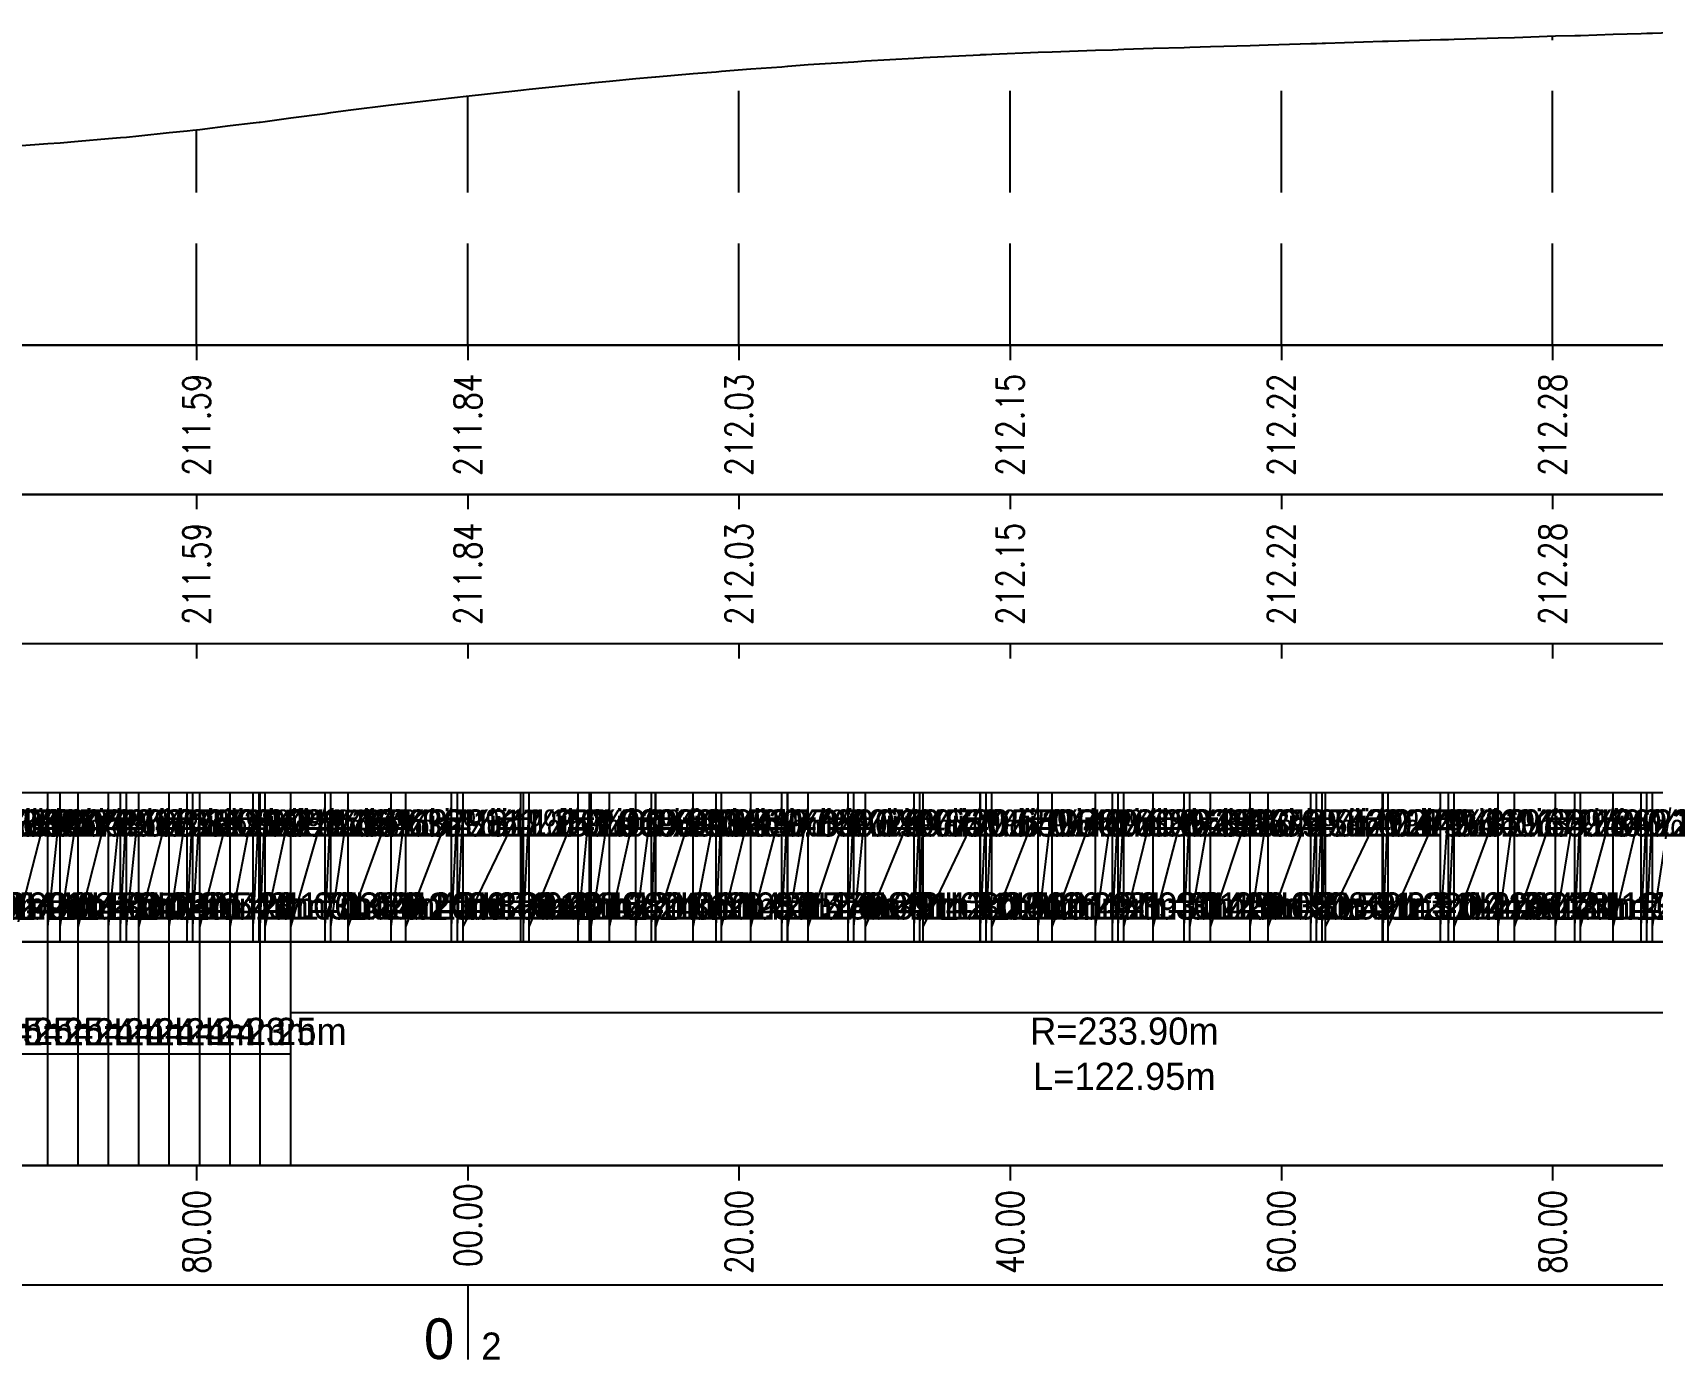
# Model space of a CAD drawing. Header units: metres. Extents: x 7399493 to 7407015, y 5696902 to 5712236.
# Drawn here: x 7406296.5 to 7406416, y 5701190.1 to 5701288 of the extents above; entities that cross this region are included whole.
import ezdxf

# ---------------------------------------------------------------- set-up
doc = ezdxf.new("R2010")
doc.units = ezdxf.units.M
doc.linetypes.add('DASHED', pattern=[0.75, 0.5, -0.25])
for name, color, linetype in [('pomoc', 140, 'Continuous'), ('PR_0', 7, 'Continuous'), ('PR_istniejacy_teren', 7, 'Continuous')]:
    doc.layers.add(name, color=color, linetype=linetype)
doc.styles.add('simplex 0.80', font='simplex.shx', dxfattribs={"width": 0.8})

# ---------------------------------------------------------------- blocks, each defined once
blk = doc.blocks.new('*U191')
at = {"layer": 'PR_0', "color": 1, "linetype": 'Continuous', "lineweight": -3, "char_height": 2}
for s, insert, attachment_point in [('i=0.38%', (7404534.44, 5701780.92), 7), ('i=0.33%', (7404536.7, 5701780.92), 7), ('i=0.33%', (7404538.62, 5701780.92), 7), ('i=0.28%', (7404538.95, 5701780.92), 7), ('i=0.56%', (7404539.06, 5701780.92), 7), ('i=0.56%', (7404539.49, 5701780.92), 7), ('i=0.51%', (7404541.21, 5701780.92), 7), ('i=0.46%', (7404543.46, 5701780.92), 7), ('i=0.74%', (7404543.97, 5701780.92), 7), ('i=0.74%', (7404544.41, 5701780.92), 7), ('i=0.69%', (7404545.71, 5701780.92), 7), ('i=0.63%', (7404547.96, 5701780.92), 7), ('i=0.93%', (7404548.88, 5701780.92), 7), ('i=0.87%', (7404550.2, 5701780.92), 7), ('i=0.81%', (7404552.45, 5701780.92), 7), ('i=0.80%', (7404553.35, 5701780.92), 7), ('i=1.12%', (7404553.78, 5701780.92), 7), ('i=1.05%', (7404554.69, 5701780.92), 7), ('i=0.99%', (7404556.93, 5701780.92), 7), ('i=0.98%', (7404558.24, 5701780.92), 7), ('i=1.31%', (7404558.67, 5701780.92), 7), ('i=1.24%', (7404559.17, 5701780.92), 7), ('i=1.17%', (7404561.41, 5701780.92), 7), ('i=1.16%', (7404563.12, 5701780.92), 7), ('i=1.43%', (7404563.55, 5701780.92), 7), ('i=1.36%', (7404563.64, 5701780.92), 7), ('i=1.37%', (7404563.99, 5701780.92), 7), ('i=1.26%', (7404565.89, 5701780.92), 7), ('i=1.36%', (7404568.43, 5701780.92), 7), ('i=1.37%', (7404568.85, 5701780.92), 7), ('i=1.23%', (7404570.13, 5701780.92), 7), ('i=1.31%', (7404573.3, 5701780.92), 7), ('i=1.17%', (7404574.37, 5701780.92), 7), ('i=1.15%', (7404577.75, 5701780.92), 7), ('i=1.24%', (7404578.17, 5701780.92), 7), ('i=1.09%', (7404578.61, 5701780.92), 7), ('i=1.10%', (7404578.61, 5701780.92), 7), ('i=0.96%', (7404582.85, 5701780.92), 7), ('i=1.03%', (7404583.05, 5701780.92), 7), ('i=1.04%', (7404583.47, 5701780.92), 7), ('i=0.89%', (7404587.09, 5701780.92), 7), ('i=0.94%', (7404587.92, 5701780.92), 7), ('i=0.95%', (7404588.04, 5701780.92), 7), ('i=0.95%', (7404589.38, 5701780.92), 7), ('i=0.96%', (7404589.38, 5701780.92), 7), ('i=0.99%', (7404589.39, 5701780.92), 7), ('i=0.84%', (7404591.33, 5701780.92), 7), ('i=0.83%', (7404592.5, 5701780.92), 7), ('i=0.86%', (7404592.79, 5701780.92), 7), ('i=0.87%', (7404592.79, 5701780.92), 7), ('i=0.91%', (7404592.8, 5701780.92), 7), ('i=0.77%', (7404595.57, 5701780.92), 7), ('i=0.76%', (7404597.25, 5701780.92), 7), ('i=0.85%', (7404597.66, 5701780.92), 7), ('i=0.70%', (7404599.81, 5701780.92), 7), ('i=0.69%', (7404602.11, 5701780.92), 7), ('i=0.73%', (7404602.53, 5701780.92), 7), ('i=0.74%', (7404602.53, 5701780.92), 7), ('i=0.78%', (7404602.54, 5701780.92), 7), ('i=0.64%', (7404604.05, 5701780.92), 7), ('i=0.63%', (7404606.99, 5701780.92), 7), ('i=0.72%', (7404607.41, 5701780.92), 7), ('i=0.57%', (7404608.29, 5701780.92), 7), ('i=0.57%', (7404611.86, 5701780.92), 7), ('i=0.65%', (7404612.28, 5701780.92), 7), ('i=0.51%', (7404612.52, 5701780.92), 7), ('i=0.50%', (7404616.72, 5701780.92), 7), ('i=0.36%', (7404616.76, 5701780.92), 7), ('i=0.44%', (7404617.16, 5701780.92), 7), ('i=0.45%', (7404617.58, 5701780.92), 7), ('i=0.30%', (7404621, 5701780.92), 7), ('i=0.38%', (7404622.03, 5701780.92), 7), ('i=0.24%', (7404625.24, 5701780.92), 7), ('i=0.23%', (7404626.48, 5701780.92), 7), ('i=0.29%', (7404626.9, 5701780.92), 7), ('i=0.29%', (7404626.91, 5701780.92), 7), ('i=0.37%', (7404626.91, 5701780.92), 7), ('i=0.37%', (7404627.33, 5701780.92), 7), ('i=0.23%', (7404629.48, 5701780.92), 7), ('i=0.39%', (7404631.78, 5701780.92), 7), ('i=0.40%', (7404632.19, 5701780.92), 7), ('i=0.25%', (7404633.72, 5701780.92), 7), ('i=0.42%', (7404636.65, 5701780.92), 7), ('i=0.27%', (7404637.96, 5701780.92), 7), ('i=0.27%', (7404641.1, 5701780.92), 7), ('i=0.44%', (7404641.52, 5701780.92), 7), ('i=0.44%', (7404641.95, 5701780.92), 7), ('i=0.29%', (7404642.2, 5701780.92), 7), ('i=0.46%', (7404646.39, 5701780.92), 7), ('i=0.31%', (7404646.44, 5701780.92), 7), ('i=0.32%', (7404646.82, 5701780.92), 7), ('i=0.17%', (7404650.68, 5701780.92), 7), ('i=0.33%', (7404651.27, 5701780.92), 7), ('i=0.34%', (7404651.69, 5701780.92), 7), ('i=0.19%', (7404654.92, 5701780.92), 7), ('i=0.36%', (7404656.14, 5701780.92), 7), ('i=0.21%', (7404659.16, 5701780.92), 7), ('i=0.21%', (7404660.6, 5701780.92), 7), ('i=0.38%', (7404661.01, 5701780.92), 7), ('L =0.92m', (7404544.51, 5701774.8), 9), ('L =1.32m', (7404545.83, 5701774.8), 9), ('L =2.24m', (7404548.07, 5701774.8), 9), ('L =0.90m', (7404548.97, 5701774.8), 9), ('L =0.44m', (7404549.41, 5701774.8), 9), ('L =0.91m', (7404550.32, 5701774.8), 9), ('L =2.24m', (7404552.56, 5701774.8), 9), ('L =1.31m', (7404553.86, 5701774.8), 9), ('L =0.43m', (7404554.3, 5701774.8), 9), ('L =0.50m', (7404554.8, 5701774.8), 9), ('L =2.24m', (7404557.03, 5701774.8), 9), ('L =1.71m', (7404558.75, 5701774.8), 9), ('L =0.43m', (7404559.18, 5701774.8), 9), ('L =0.09m', (7404559.27, 5701774.8), 9), ('L =0.34m', (7404559.61, 5701774.8), 9), ('L =1.90m', (7404561.51, 5701774.8), 9), ('L =2.54m', (7404564.05, 5701774.8), 9), ('L =0.42m', (7404564.47, 5701774.8), 9), ('L =1.28m', (7404565.75, 5701774.8), 9), ('L =3.17m', (7404568.93, 5701774.8), 9), ('L =1.07m', (7404569.99, 5701774.8), 9), ('L =3.38m', (7404573.38, 5701774.8), 9), ('L =0.42m', (7404573.8, 5701774.8), 9), ('L =0.44m', (7404574.23, 5701774.8), 9), ('L =0.00m', (7404574.23, 5701774.8), 9), ('L =4.24m', (7404578.47, 5701774.8), 9), ('L =0.20m', (7404578.67, 5701774.8), 9), ('L =0.43m', (7404579.1, 5701774.8), 9), ('L =3.62m', (7404582.71, 5701774.8), 9), ('L =0.83m', (7404583.54, 5701774.8), 9), ('L =0.12m', (7404583.67, 5701774.8), 9), ('L =1.34m', (7404585.01, 5701774.8), 9), ('L =0.00m', (7404585.01, 5701774.8), 9), ('L =0.01m', (7404585.02, 5701774.8), 9), ('L =1.94m', (7404586.95, 5701774.8), 9), ('L =1.18m', (7404588.13, 5701774.8), 9), ('L =0.29m', (7404588.42, 5701774.8), 9), ('L =0.00m', (7404588.42, 5701774.8), 9), ('L =0.01m', (7404588.43, 5701774.8), 9), ('L =2.76m', (7404591.19, 5701774.8), 9), ('L =1.68m', (7404592.87, 5701774.8), 9), ('L =0.42m', (7404593.29, 5701774.8), 9), ('L =2.14m', (7404595.43, 5701774.8), 9), ('L =2.31m', (7404597.74, 5701774.8), 9), ('L =0.41m', (7404598.15, 5701774.8), 9), ('L =0.00m', (7404598.15, 5701774.8), 9), ('L =0.01m', (7404598.16, 5701774.8), 9), ('L =1.51m', (7404599.67, 5701774.8), 9), ('L =2.95m', (7404602.62, 5701774.8), 9), ('L =0.42m', (7404603.04, 5701774.8), 9), ('L =0.87m', (7404603.91, 5701774.8), 9), ('L =3.57m', (7404607.48, 5701774.8), 9), ('L =0.43m', (7404607.91, 5701774.8), 9), ('L =0.24m', (7404608.15, 5701774.8), 9), ('L =4.20m', (7404612.35, 5701774.8), 9), ('L =0.04m', (7404612.39, 5701774.8), 9), ('L =0.39m', (7404612.78, 5701774.8), 9), ('L =0.42m', (7404613.2, 5701774.8), 9), ('L =3.42m', (7404616.63, 5701774.8), 9), ('L =1.03m', (7404617.65, 5701774.8), 9), ('L =3.21m', (7404620.87, 5701774.8), 9), ('L =1.24m', (7404622.11, 5701774.8), 9), ('L =0.42m', (7404622.53, 5701774.8), 9), ('L =0.01m', (7404622.54, 5701774.8), 9), ('L =0.00m', (7404622.54, 5701774.8), 9), ('L =0.41m', (7404622.95, 5701774.8), 9), ('L =2.16m', (7404625.11, 5701774.8), 9), ('L =2.29m', (7404627.4, 5701774.8), 9), ('L =0.42m', (7404627.82, 5701774.8), 9), ('L =1.53m', (7404629.35, 5701774.8), 9), ('L =2.93m', (7404632.27, 5701774.8), 9), ('L =1.31m', (7404633.59, 5701774.8), 9), ('L =3.14m', (7404636.73, 5701774.8), 9), ('L =0.42m', (7404637.15, 5701774.8), 9), ('L =0.43m', (7404637.58, 5701774.8), 9), ('L =0.25m', (7404637.83, 5701774.8), 9), ('L =4.19m', (7404642.02, 5701774.8), 9), ('L =0.05m', (7404642.07, 5701774.8), 9), ('L =0.38m', (7404642.45, 5701774.8), 9), ('L =3.86m', (7404646.31, 5701774.8), 9), ('L =0.59m', (7404646.89, 5701774.8), 9), ('L =0.42m', (7404647.31, 5701774.8), 9), ('L =3.23m', (7404650.55, 5701774.8), 9), ('L =1.22m', (7404651.76, 5701774.8), 9), ('L =3.02m', (7404654.79, 5701774.8), 9), ('L =1.44m', (7404656.22, 5701774.8), 9), ('L =0.42m', (7404656.64, 5701774.8), 9), ('L =2.39m', (7404659.02, 5701774.8), 9), ('L =2.07m', (7404661.1, 5701774.8), 9), ('L =0.42m', (7404661.51, 5701774.8), 9), ('L =0.42m', (7404661.93, 5701774.8), 9), ('L =1.34m', (7404663.26, 5701774.8), 9), ('L =3.12m', (7404666.38, 5701774.8), 9), ('L =1.12m', (7404667.5, 5701774.8), 9), ('L =3.33m', (7404670.83, 5701774.8), 9), ('L =0.42m', (7404671.26, 5701774.8), 9), ('L =0.44m', (7404671.69, 5701774.8), 9), ('L =0.05m', (7404671.74, 5701774.8), 9)]:
    blk.add_mtext(s, dxfattribs=dict(at, insert=insert, attachment_point=attachment_point))
blk = doc.blocks.new('*U190')
at = {"layer": 'pomoc', "color": 1, "linetype": 'Continuous', "lineweight": -3, "char_height": 2}
for s, insert, attachment_point in [('L=2.25m', (7404539.58, 5701765.55), 8), ('L=2.25m', (7404541.84, 5701765.55), 8), ('L=2.25m', (7404544.08, 5701765.55), 8), ('L=2.25m', (7404546.33, 5701765.55), 8), ('L=2.24m', (7404548.58, 5701765.55), 8), ('L=2.24m', (7404550.82, 5701765.55), 8), ('L=2.24m', (7404553.06, 5701765.55), 8), ('L=2.24m', (7404555.3, 5701765.55), 8), ('L=2.24m', (7404557.54, 5701765.55), 8), ('L=2.23m', (7404559.77, 5701765.55), 8), ('L=2.25m', (7404562.02, 5701765.55), 8), ('R=233.90m^JL=122.95m', (7404624.61, 5701764.92), 5)]:
    blk.add_mtext(s, dxfattribs=dict(at, insert=insert, attachment_point=attachment_point))
blk = doc.blocks.new('*U188')
at = {"layer": 'pomoc', "color": 1, "linetype": 'Continuous', "lineweight": -3}
for s, insert, char_height, attachment_point in [('0', (7404575.19, 5701742.37), 3, 9), ('2', (7404577.19, 5701742.37), 2, 7)]:
    blk.add_mtext(s, dxfattribs=dict(at, insert=insert, char_height=char_height, attachment_point=attachment_point))

msp = doc.modelspace()

# ---------------------------------------------------------------- linework, layer by layer
at = {"layer": 'pomoc', "color": 7, "linetype": 'DASHED', "lineweight": -3, "ltscale": 15}
for p, q in [((7406388.65, 5701264.91), (7406388.65, 5701287.09)), ((7406408.65, 5701264.91), (7406408.65, 5701287.71)), ((7406368.65, 5701264.91), (7406368.65, 5701286.43)), ((7406348.65, 5701264.91), (7406348.65, 5701285.22)), ((7406328.65, 5701264.91), (7406328.65, 5701283.3)), ((7406308.65, 5701264.91), (7406308.65, 5701280.8))]:
    msp.add_line(p, q, dxfattribs=at)
at = {"layer": 'pomoc', "color": 7, "linetype": 'Continuous', "lineweight": -3}
for p, q in [((7406128.65, 5701264.91), (7406568.65, 5701264.91)), ((7406308.65, 5701253.91), (7406308.65, 5701252.81)), ((7406328.65, 5701253.91), (7406328.65, 5701252.81)), ((7406348.65, 5701253.91), (7406348.65, 5701252.81)), ((7406368.65, 5701253.91), (7406368.65, 5701252.81)), ((7406388.65, 5701253.91), (7406388.65, 5701252.81)), ((7406408.65, 5701253.91), (7406408.65, 5701252.81)), ((7406308.65, 5701242.91), (7406308.65, 5701241.81)), ((7406328.65, 5701242.91), (7406328.65, 5701241.81)), ((7406348.65, 5701242.91), (7406348.65, 5701241.81)), ((7406368.65, 5701242.91), (7406368.65, 5701241.81)), ((7406388.65, 5701242.91), (7406388.65, 5701241.81)), ((7406408.65, 5701242.91), (7406408.65, 5701241.81)), ((7406308.65, 5701204.41), (7406308.65, 5701203.31)), ((7406328.65, 5701204.41), (7406328.65, 5701203.31)), ((7406348.65, 5701204.41), (7406348.65, 5701203.31)), ((7406368.65, 5701204.41), (7406368.65, 5701203.31)), ((7406388.65, 5701204.41), (7406388.65, 5701203.31)), ((7406408.65, 5701204.41), (7406408.65, 5701203.31)), ((7406328.65, 5701195.61), (7406328.65, 5701190.11))]:
    msp.add_line(p, q, dxfattribs=at)
at = {"layer": 'pomoc', "color": 1, "linetype": 'Continuous', "lineweight": -3}
for p, q in [((7406308.65, 5701264.91), (7406308.65, 5701263.81)), ((7406328.65, 5701264.91), (7406328.65, 5701263.81)), ((7406348.65, 5701264.91), (7406348.65, 5701263.81)), ((7406368.65, 5701264.91), (7406368.65, 5701263.81)), ((7406388.65, 5701264.91), (7406388.65, 5701263.81)), ((7406408.65, 5701264.91), (7406408.65, 5701263.81)), ((7406308.65, 5701242.91), (7406308.65, 5701241.81)), ((7406328.65, 5701242.91), (7406328.65, 5701241.81)), ((7406348.65, 5701242.91), (7406348.65, 5701241.81)), ((7406368.65, 5701242.91), (7406368.65, 5701241.81)), ((7406388.65, 5701242.91), (7406388.65, 5701241.81)), ((7406408.65, 5701242.91), (7406408.65, 5701241.81)), ((7406297.67, 5701220.91), (7406297.67, 5701231.91)), ((7406298.59, 5701220.91), (7406298.59, 5701231.91)), ((7406299.91, 5701220.91), (7406299.91, 5701231.91)), ((7406302.16, 5701220.91), (7406302.16, 5701231.91)), ((7406303.05, 5701220.91), (7406303.05, 5701231.91)), ((7406303.49, 5701220.91), (7406303.49, 5701231.91)), ((7406304.4, 5701220.91), (7406304.4, 5701231.91)), ((7406306.64, 5701220.91), (7406306.64, 5701231.91)), ((7406307.95, 5701220.91), (7406307.95, 5701231.91)), ((7406308.38, 5701220.91), (7406308.38, 5701231.91)), ((7406308.88, 5701220.91), (7406308.88, 5701231.91)), ((7406311.12, 5701220.91), (7406311.12, 5701231.91)), ((7406312.83, 5701220.91), (7406312.83, 5701231.91)), ((7406313.26, 5701220.91), (7406313.26, 5701231.91)), ((7406313.35, 5701220.91), (7406313.35, 5701231.91)), ((7406313.7, 5701220.91), (7406313.7, 5701231.91)), ((7406315.6, 5701220.91), (7406315.6, 5701231.91)), ((7406318.14, 5701220.91), (7406318.14, 5701231.91)), ((7406318.56, 5701220.91), (7406318.56, 5701231.91)), ((7406319.84, 5701220.91), (7406319.84, 5701231.91)), ((7406323.01, 5701220.91), (7406323.01, 5701231.91)), ((7406324.08, 5701220.91), (7406324.08, 5701231.91)), ((7406327.46, 5701220.91), (7406327.46, 5701231.91)), ((7406327.88, 5701220.91), (7406327.88, 5701231.91)), ((7406328.32, 5701220.91), (7406328.32, 5701231.91)), ((7406328.32, 5701220.91), (7406328.32, 5701231.91)), ((7406332.56, 5701220.91), (7406332.56, 5701231.91)), ((7406332.76, 5701220.91), (7406332.76, 5701231.91)), ((7406333.18, 5701220.91), (7406333.18, 5701231.91)), ((7406336.8, 5701220.91), (7406336.8, 5701231.91)), ((7406337.63, 5701220.91), (7406337.63, 5701231.91)), ((7406337.75, 5701220.91), (7406337.75, 5701231.91)), ((7406339.09, 5701220.91), (7406339.09, 5701231.91)), ((7406339.09, 5701220.91), (7406339.09, 5701231.91)), ((7406339.1, 5701220.91), (7406339.1, 5701231.91)), ((7406341.04, 5701220.91), (7406341.04, 5701231.91)), ((7406342.21, 5701220.91), (7406342.21, 5701231.91)), ((7406342.5, 5701220.91), (7406342.5, 5701231.91)), ((7406342.5, 5701220.91), (7406342.5, 5701231.91)), ((7406342.51, 5701220.91), (7406342.51, 5701231.91)), ((7406345.28, 5701220.91), (7406345.28, 5701231.91)), ((7406346.96, 5701220.91), (7406346.96, 5701231.91)), ((7406347.37, 5701220.91), (7406347.37, 5701231.91)), ((7406349.52, 5701220.91), (7406349.52, 5701231.91)), ((7406351.82, 5701220.91), (7406351.82, 5701231.91)), ((7406352.24, 5701220.91), (7406352.24, 5701231.91)), ((7406352.24, 5701220.91), (7406352.24, 5701231.91)), ((7406352.25, 5701220.91), (7406352.25, 5701231.91)), ((7406353.75, 5701220.91), (7406353.75, 5701231.91)), ((7406356.7, 5701220.91), (7406356.7, 5701231.91)), ((7406357.12, 5701220.91), (7406357.12, 5701231.91)), ((7406357.99, 5701220.91), (7406357.99, 5701231.91)), ((7406361.57, 5701220.91), (7406361.57, 5701231.91)), ((7406361.99, 5701220.91), (7406361.99, 5701231.91)), ((7406362.23, 5701220.91), (7406362.23, 5701231.91)), ((7406366.43, 5701220.91), (7406366.43, 5701231.91)), ((7406366.47, 5701220.91), (7406366.47, 5701231.91)), ((7406366.87, 5701220.91), (7406366.87, 5701231.91)), ((7406367.29, 5701220.91), (7406367.29, 5701231.91)), ((7406370.71, 5701220.91), (7406370.71, 5701231.91)), ((7406371.74, 5701220.91), (7406371.74, 5701231.91)), ((7406374.95, 5701220.91), (7406374.95, 5701231.91)), ((7406376.19, 5701220.91), (7406376.19, 5701231.91)), ((7406376.61, 5701220.91), (7406376.61, 5701231.91)), ((7406376.62, 5701220.91), (7406376.62, 5701231.91)), ((7406376.62, 5701220.91), (7406376.62, 5701231.91)), ((7406377.04, 5701220.91), (7406377.04, 5701231.91)), ((7406379.19, 5701220.91), (7406379.19, 5701231.91)), ((7406381.48, 5701220.91), (7406381.48, 5701231.91)), ((7406381.9, 5701220.91), (7406381.9, 5701231.91)), ((7406383.43, 5701220.91), (7406383.43, 5701231.91)), ((7406386.36, 5701220.91), (7406386.36, 5701231.91)), ((7406387.67, 5701220.91), (7406387.67, 5701231.91)), ((7406390.81, 5701220.91), (7406390.81, 5701231.91)), ((7406391.23, 5701220.91), (7406391.23, 5701231.91)), ((7406391.66, 5701220.91), (7406391.66, 5701231.91)), ((7406391.91, 5701220.91), (7406391.91, 5701231.91)), ((7406396.1, 5701220.91), (7406396.1, 5701231.91)), ((7406396.15, 5701220.91), (7406396.15, 5701231.91)), ((7406396.53, 5701220.91), (7406396.53, 5701231.91)), ((7406400.39, 5701220.91), (7406400.39, 5701231.91)), ((7406400.98, 5701220.91), (7406400.98, 5701231.91)), ((7406401.4, 5701220.91), (7406401.4, 5701231.91)), ((7406404.63, 5701220.91), (7406404.63, 5701231.91)), ((7406405.85, 5701220.91), (7406405.85, 5701231.91)), ((7406408.87, 5701220.91), (7406408.87, 5701231.91)), ((7406410.3, 5701220.91), (7406410.3, 5701231.91)), ((7406410.72, 5701220.91), (7406410.72, 5701231.91)), ((7406413.11, 5701220.91), (7406413.11, 5701231.91)), ((7406415.18, 5701220.91), (7406415.18, 5701231.91)), ((7406415.59, 5701220.91), (7406415.59, 5701231.91)), ((7406416.01, 5701220.91), (7406416.01, 5701231.91)), ((7406295.42, 5701222.01), (7406297.67, 5701230.81)), ((7406297.67, 5701222.01), (7406298.59, 5701230.81)), ((7406298.59, 5701222.01), (7406299.91, 5701230.81)), ((7406299.91, 5701222.01), (7406302.16, 5701230.81)), ((7406302.16, 5701222.01), (7406303.05, 5701230.81)), ((7406303.05, 5701222.01), (7406303.49, 5701230.81)), ((7406303.49, 5701222.01), (7406304.4, 5701230.81)), ((7406304.4, 5701222.01), (7406306.64, 5701230.81)), ((7406306.64, 5701222.01), (7406307.95, 5701230.81)), ((7406307.95, 5701222.01), (7406308.38, 5701230.81)), ((7406308.38, 5701222.01), (7406308.88, 5701230.81)), ((7406308.88, 5701222.01), (7406311.12, 5701230.81)), ((7406311.12, 5701222.01), (7406312.83, 5701230.81)), ((7406312.83, 5701222.01), (7406313.26, 5701230.81)), ((7406313.26, 5701222.01), (7406313.35, 5701230.81)), ((7406313.35, 5701222.01), (7406313.7, 5701230.81)), ((7406313.7, 5701222.01), (7406315.6, 5701230.81)), ((7406315.6, 5701222.01), (7406318.14, 5701230.81)), ((7406318.14, 5701222.01), (7406318.56, 5701230.81)), ((7406318.56, 5701222.01), (7406319.84, 5701230.81)), ((7406319.84, 5701222.01), (7406323.01, 5701230.81)), ((7406323.01, 5701222.01), (7406324.08, 5701230.81)), ((7406324.08, 5701222.01), (7406327.46, 5701230.81)), ((7406327.46, 5701222.01), (7406327.88, 5701230.81)), ((7406327.88, 5701222.01), (7406328.32, 5701230.81)), ((7406328.32, 5701222.01), (7406328.32, 5701230.81)), ((7406328.32, 5701222.01), (7406332.56, 5701230.81)), ((7406332.56, 5701222.01), (7406332.76, 5701230.81)), ((7406332.76, 5701222.01), (7406333.18, 5701230.81)), ((7406333.18, 5701222.01), (7406336.8, 5701230.81)), ((7406336.8, 5701222.01), (7406337.63, 5701230.81)), ((7406337.63, 5701222.01), (7406337.75, 5701230.81)), ((7406337.75, 5701222.01), (7406339.09, 5701230.81)), ((7406339.09, 5701222.01), (7406339.09, 5701230.81)), ((7406339.09, 5701222.01), (7406339.1, 5701230.81)), ((7406339.1, 5701222.01), (7406341.04, 5701230.81)), ((7406341.04, 5701222.01), (7406342.21, 5701230.81)), ((7406342.21, 5701222.01), (7406342.5, 5701230.81)), ((7406342.5, 5701222.01), (7406342.5, 5701230.81)), ((7406342.5, 5701222.01), (7406342.51, 5701230.81)), ((7406342.51, 5701222.01), (7406345.28, 5701230.81)), ((7406345.28, 5701222.01), (7406346.96, 5701230.81)), ((7406346.96, 5701222.01), (7406347.37, 5701230.81)), ((7406347.37, 5701222.01), (7406349.52, 5701230.81)), ((7406349.52, 5701222.01), (7406351.82, 5701230.81)), ((7406351.82, 5701222.01), (7406352.24, 5701230.81)), ((7406352.24, 5701222.01), (7406352.24, 5701230.81)), ((7406352.24, 5701222.01), (7406352.25, 5701230.81)), ((7406352.25, 5701222.01), (7406353.75, 5701230.81)), ((7406353.75, 5701222.01), (7406356.7, 5701230.81)), ((7406356.7, 5701222.01), (7406357.12, 5701230.81)), ((7406357.12, 5701222.01), (7406357.99, 5701230.81)), ((7406357.99, 5701222.01), (7406361.57, 5701230.81)), ((7406361.57, 5701222.01), (7406361.99, 5701230.81)), ((7406361.99, 5701222.01), (7406362.23, 5701230.81)), ((7406362.23, 5701222.01), (7406366.43, 5701230.81)), ((7406366.43, 5701222.01), (7406366.47, 5701230.81)), ((7406366.47, 5701222.01), (7406366.87, 5701230.81)), ((7406366.87, 5701222.01), (7406367.29, 5701230.81)), ((7406367.29, 5701222.01), (7406370.71, 5701230.81)), ((7406370.71, 5701222.01), (7406371.74, 5701230.81)), ((7406371.74, 5701222.01), (7406374.95, 5701230.81)), ((7406374.95, 5701222.01), (7406376.19, 5701230.81)), ((7406376.19, 5701222.01), (7406376.61, 5701230.81)), ((7406376.61, 5701222.01), (7406376.62, 5701230.81)), ((7406376.62, 5701222.01), (7406376.62, 5701230.81)), ((7406376.62, 5701222.01), (7406377.04, 5701230.81)), ((7406377.04, 5701222.01), (7406379.19, 5701230.81)), ((7406379.19, 5701222.01), (7406381.48, 5701230.81)), ((7406381.48, 5701222.01), (7406381.9, 5701230.81)), ((7406381.9, 5701222.01), (7406383.43, 5701230.81)), ((7406383.43, 5701222.01), (7406386.36, 5701230.81)), ((7406386.36, 5701222.01), (7406387.67, 5701230.81)), ((7406387.67, 5701222.01), (7406390.81, 5701230.81)), ((7406390.81, 5701222.01), (7406391.23, 5701230.81)), ((7406391.23, 5701222.01), (7406391.66, 5701230.81)), ((7406391.66, 5701222.01), (7406391.91, 5701230.81)), ((7406391.91, 5701222.01), (7406396.1, 5701230.81)), ((7406396.1, 5701222.01), (7406396.15, 5701230.81)), ((7406396.15, 5701222.01), (7406396.53, 5701230.81)), ((7406396.53, 5701222.01), (7406400.39, 5701230.81)), ((7406400.39, 5701222.01), (7406400.98, 5701230.81)), ((7406400.98, 5701222.01), (7406401.4, 5701230.81)), ((7406401.4, 5701222.01), (7406404.63, 5701230.81)), ((7406404.63, 5701222.01), (7406405.85, 5701230.81)), ((7406405.85, 5701222.01), (7406408.87, 5701230.81)), ((7406408.87, 5701222.01), (7406410.3, 5701230.81)), ((7406410.3, 5701222.01), (7406410.72, 5701230.81)), ((7406410.72, 5701222.01), (7406413.11, 5701230.81)), ((7406413.11, 5701222.01), (7406415.18, 5701230.81)), ((7406415.18, 5701222.01), (7406415.59, 5701230.81)), ((7406415.59, 5701222.01), (7406416.01, 5701230.81)), ((7406416.01, 5701222.01), (7406417.35, 5701230.81)), ((7406297.67, 5701204.41), (7406297.67, 5701220.91)), ((7406299.91, 5701204.41), (7406299.91, 5701220.91)), ((7406302.16, 5701204.41), (7406302.16, 5701220.91)), ((7406304.4, 5701204.41), (7406304.4, 5701220.91)), ((7406306.64, 5701204.41), (7406306.64, 5701220.91)), ((7406308.88, 5701204.41), (7406308.88, 5701220.91)), ((7406311.12, 5701204.41), (7406311.12, 5701220.91)), ((7406313.35, 5701204.41), (7406313.35, 5701220.91)), ((7406315.6, 5701204.41), (7406315.6, 5701220.91)), ((7406315.6, 5701212.66), (7406315.6, 5701215.71)), ((7406315.6, 5701215.71), (7406438.55, 5701215.71)), ((7406295.42, 5701212.66), (7406297.67, 5701212.66)), ((7406297.67, 5701212.66), (7406299.91, 5701212.66)), ((7406299.91, 5701212.66), (7406302.16, 5701212.66)), ((7406302.16, 5701212.66), (7406304.4, 5701212.66)), ((7406304.4, 5701212.66), (7406306.64, 5701212.66)), ((7406306.64, 5701212.66), (7406308.88, 5701212.66)), ((7406308.88, 5701212.66), (7406311.12, 5701212.66)), ((7406311.12, 5701212.66), (7406313.35, 5701212.66)), ((7406313.35, 5701212.66), (7406315.6, 5701212.66))]:
    msp.add_line(p, q, dxfattribs=at)
at = {"layer": 'pomoc', "color": 7, "linetype": 'Continuous', "lineweight": -3}
for points in [[(7406128.65, 5701253.91), (7406568.65, 5701253.91), (7406568.65, 5701264.91), (7406128.65, 5701264.91)], [(7406128.65, 5701242.91), (7406568.65, 5701242.91), (7406568.65, 5701253.91), (7406128.65, 5701253.91)], [(7406128.65, 5701220.91), (7406568.44, 5701220.91), (7406568.44, 5701231.91), (7406128.65, 5701231.91)], [(7406128.65, 5701204.41), (7406568.65, 5701204.41), (7406568.65, 5701220.91), (7406128.65, 5701220.91)], [(7406128.65, 5701195.61), (7406568.65, 5701195.61), (7406568.65, 5701204.41), (7406128.65, 5701204.41)]]:
    msp.add_3dface(points, dxfattribs=at)
at = {"layer": 'PR_istniejacy_teren', "color": 7, "linetype": 'Continuous', "lineweight": -3, "ltscale": 4}
for p, q in [((7406408.87, 5701287.72), (7406410.3, 5701287.75)), ((7406410.3, 5701287.75), (7406410.72, 5701287.76)), ((7406410.72, 5701287.76), (7406413.11, 5701287.85)), ((7406413.11, 5701287.85), (7406415.18, 5701287.9)), ((7406415.18, 5701287.9), (7406415.59, 5701287.91)), ((7406415.59, 5701287.91), (7406416.01, 5701287.92)), ((7406416.01, 5701287.92), (7406417.35, 5701287.98)), ((7406370.71, 5701286.52), (7406371.74, 5701286.55)), ((7406371.74, 5701286.55), (7406374.95, 5701286.68)), ((7406374.95, 5701286.68), (7406376.19, 5701286.7)), ((7406376.19, 5701286.7), (7406376.61, 5701286.71)), ((7406376.61, 5701286.71), (7406376.62, 5701286.71)), ((7406376.62, 5701286.71), (7406377.04, 5701286.73)), ((7406376.62, 5701286.71), (7406376.62, 5701286.71)), ((7406377.04, 5701286.73), (7406379.19, 5701286.81)), ((7406379.19, 5701286.81), (7406381.48, 5701286.86)), ((7406381.48, 5701286.86), (7406381.9, 5701286.88)), ((7406381.9, 5701286.88), (7406383.43, 5701286.94)), ((7406383.43, 5701286.94), (7406386.36, 5701287.01)), ((7406386.36, 5701287.01), (7406387.67, 5701287.07)), ((7406387.67, 5701287.07), (7406390.81, 5701287.15)), ((7406390.81, 5701287.15), (7406391.23, 5701287.17)), ((7406391.23, 5701287.17), (7406391.66, 5701287.18)), ((7406391.66, 5701287.18), (7406391.91, 5701287.19)), ((7406391.91, 5701287.19), (7406396.1, 5701287.32)), ((7406396.1, 5701287.32), (7406396.15, 5701287.32)), ((7406396.15, 5701287.32), (7406396.53, 5701287.33)), ((7406396.53, 5701287.33), (7406400.39, 5701287.45)), ((7406400.39, 5701287.45), (7406400.98, 5701287.46)), ((7406400.98, 5701287.46), (7406401.4, 5701287.48)), ((7406401.4, 5701287.48), (7406404.63, 5701287.59)), ((7406404.63, 5701287.59), (7406405.85, 5701287.61)), ((7406405.85, 5701287.61), (7406408.87, 5701287.72)), ((7406349.52, 5701285.29), (7406351.82, 5701285.45)), ((7406351.82, 5701285.45), (7406352.24, 5701285.48)), ((7406352.24, 5701285.48), (7406352.24, 5701285.48)), ((7406352.24, 5701285.48), (7406352.25, 5701285.48)), ((7406352.25, 5701285.48), (7406353.75, 5701285.6)), ((7406353.75, 5701285.6), (7406356.7, 5701285.79)), ((7406356.7, 5701285.79), (7406357.12, 5701285.81)), ((7406357.12, 5701285.81), (7406357.99, 5701285.88)), ((7406357.99, 5701285.88), (7406361.57, 5701286.08)), ((7406361.57, 5701286.08), (7406361.99, 5701286.1)), ((7406361.99, 5701286.1), (7406362.23, 5701286.12)), ((7406362.23, 5701286.12), (7406366.43, 5701286.33)), ((7406366.43, 5701286.33), (7406366.47, 5701286.34)), ((7406366.47, 5701286.34), (7406366.87, 5701286.35)), ((7406366.87, 5701286.35), (7406367.29, 5701286.37)), ((7406367.29, 5701286.37), (7406370.71, 5701286.52)), ((7406333.18, 5701283.79), (7406336.8, 5701284.17)), ((7406336.8, 5701284.17), (7406337.63, 5701284.24)), ((7406337.63, 5701284.24), (7406337.75, 5701284.25)), ((7406337.75, 5701284.25), (7406339.09, 5701284.38)), ((7406339.09, 5701284.38), (7406339.09, 5701284.38)), ((7406339.09, 5701284.38), (7406339.1, 5701284.38)), ((7406339.1, 5701284.38), (7406341.04, 5701284.57)), ((7406341.04, 5701284.57), (7406342.21, 5701284.67)), ((7406342.21, 5701284.67), (7406342.5, 5701284.7)), ((7406342.5, 5701284.7), (7406342.5, 5701284.7)), ((7406342.5, 5701284.7), (7406342.51, 5701284.7)), ((7406342.51, 5701284.7), (7406345.28, 5701284.95)), ((7406345.28, 5701284.95), (7406346.96, 5701285.08)), ((7406346.96, 5701285.08), (7406347.37, 5701285.11)), ((7406347.37, 5701285.11), (7406349.52, 5701285.29)), ((7406324.08, 5701282.77), (7406327.46, 5701283.16)), ((7406327.46, 5701283.16), (7406327.88, 5701283.21)), ((7406327.88, 5701283.21), (7406328.32, 5701283.26)), ((7406328.32, 5701283.26), (7406332.56, 5701283.73)), ((7406328.32, 5701283.26), (7406328.32, 5701283.26)), ((7406332.56, 5701283.73), (7406332.76, 5701283.75)), ((7406332.76, 5701283.75), (7406333.18, 5701283.79)), ((7406315.6, 5701281.68), (7406318.14, 5701282)), ((7406318.14, 5701282), (7406318.56, 5701282.06)), ((7406318.56, 5701282.06), (7406319.84, 5701282.24)), ((7406319.84, 5701282.24), (7406323.01, 5701282.63)), ((7406323.01, 5701282.63), (7406324.08, 5701282.77)), ((7406304.4, 5701280.36), (7406306.64, 5701280.6)), ((7406306.64, 5701280.6), (7406307.95, 5701280.73)), ((7406307.95, 5701280.73), (7406308.38, 5701280.77)), ((7406308.38, 5701280.77), (7406308.88, 5701280.83)), ((7406308.88, 5701280.83), (7406311.12, 5701281.11)), ((7406311.12, 5701281.11), (7406312.83, 5701281.31)), ((7406312.83, 5701281.31), (7406313.26, 5701281.36)), ((7406313.26, 5701281.36), (7406313.35, 5701281.37)), ((7406313.35, 5701281.37), (7406313.7, 5701281.42)), ((7406313.7, 5701281.42), (7406315.6, 5701281.68)), ((7406295.42, 5701279.62), (7406297.67, 5701279.78)), ((7406297.67, 5701279.78), (7406298.59, 5701279.83)), ((7406298.59, 5701279.83), (7406299.91, 5701279.96)), ((7406299.91, 5701279.96), (7406302.16, 5701280.15)), ((7406302.16, 5701280.15), (7406303.05, 5701280.22)), ((7406303.05, 5701280.22), (7406303.49, 5701280.26)), ((7406303.49, 5701280.26), (7406304.4, 5701280.36))]:
    msp.add_line(p, q, dxfattribs=at)

# ---------------------------------------------------------------- block references
at = {"layer": 'pomoc', "color": 4, "linetype": 'Continuous', "lineweight": -3}
for name in ['*U191', '*U190', '*U188']:
    msp.add_blockref(name, (1752.46, -552.27), dxfattribs=at)

# ---------------------------------------------------------------- texts
at = {"layer": 'pomoc', "color": 1, "linetype": 'Continuous', "lineweight": -3, "char_height": 2, "rotation": 90, "style": 'simplex 0.80'}
for s, insert, attachment_point in [('211.84', (7406328.65, 5701262.82), 6), ('211.59', (7406308.65, 5701262.82), 6), ('212.03', (7406348.65, 5701262.82), 6), ('212.15', (7406368.65, 5701262.82), 6), ('212.22', (7406388.65, 5701262.82), 6), ('212.28', (7406408.65, 5701262.82), 6), ('211.59', (7406308.65, 5701251.82), 6), ('211.84', (7406328.65, 5701251.82), 6), ('212.03', (7406348.65, 5701251.82), 6), ('212.15', (7406368.65, 5701251.82), 6), ('212.22', (7406388.65, 5701251.82), 6), ('212.28', (7406408.65, 5701251.82), 6), ('80.00', (7406308.65, 5701199.51), 5), ('00.00', (7406328.65, 5701200.01), 5), ('20.00', (7406348.65, 5701199.51), 5), ('40.00', (7406368.65, 5701199.51), 5), ('60.00', (7406388.65, 5701199.51), 5), ('80.00', (7406408.65, 5701199.51), 5)]:
    msp.add_mtext(s, dxfattribs=dict(at, insert=insert, attachment_point=attachment_point))

doc.saveas('drawing.dxf')
